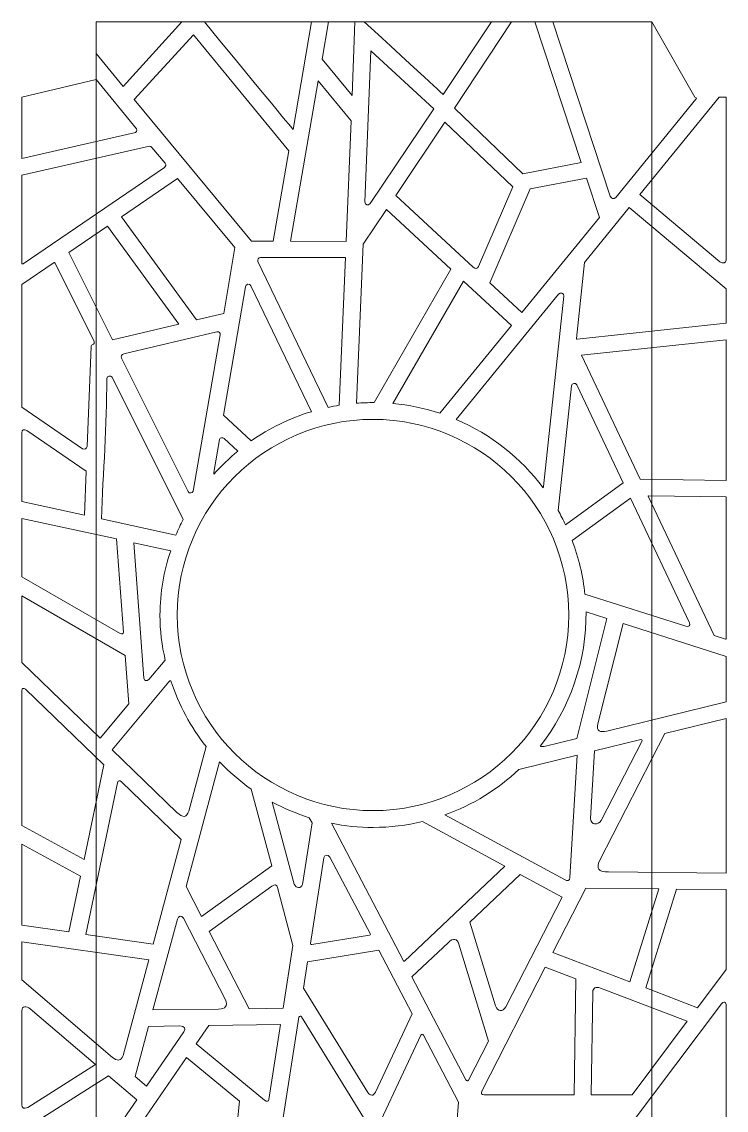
# Model space of a CAD drawing. Header units: centimetres. Extents: x -80 to 80, y -113 to 113.
# Drawn here: x 4.4 to 79.8, y -3.9 to 112.7 of the extents above; entities that cross this region are included whole.
import ezdxf

# ---------------------------------------------------------------- set-up
doc = ezdxf.new("R2010")
doc.units = ezdxf.units.CM
doc.header["$MEASUREMENT"] = 0
doc.layers.add('layer 1', color=7, linetype='Continuous')

msp = doc.modelspace()

# ---------------------------------------------------------------- linework, layer by layer
at = {"layer": 'layer 1', "color": 250, "lineweight": 9}
msp.add_open_spline([(70.87482, -112.66988), (70.87482, -112.66988), (12.30084, -112.66988), (12.30084, -112.66988), (12.30084, -112.66988), (12.30084, -112.66988), (12.30084, 112.73012), (12.30084, 112.73012), (12.30084, 112.73012), (12.30084, 112.73012), (71.80084, 112.73012), (71.80084, 112.73012), (71.80084, 112.73012), (71.80084, 112.73012), (71.80084, -111.11706), (71.80084, -111.11706)], degree=3, knots=[0, 0, 0, 0, 0.2, 0.2, 0.2, 0.2, 0.4, 0.4, 0.4, 0.4, 0.6, 0.6, 0.6, 0.6, 1, 1, 1, 1], dxfattribs=at)
at = {"layer": 'layer 1', "color": 240, "lineweight": 9}
for points, knots in [([(12.30084, 112.73012), (12.30084, 112.73012), (12.30084, 109.34674), (12.30084, 109.34674), (12.30084, 109.34674), (12.30084, 109.34674), (15.2091, 105.81303), (15.2091, 105.81303), (15.2091, 105.81303), (15.2091, 105.81303), (21.47105, 112.73012), (21.47105, 112.73012), (21.47105, 112.73012), (21.47105, 112.73012), (12.30084, 112.73012), (12.30084, 112.73012)], [0, 0, 0, 0, 0.2, 0.2, 0.2, 0.2, 0.4, 0.4, 0.4, 0.4, 0.6, 0.6, 0.6, 0.6, 1, 1, 1, 1]), ([(23.89229, 112.73012), (33.38837, 101.19179), (33.38837, 101.19179), (33.38837, 101.19179), (33.38837, 101.19179), (33.38837, 101.19179), (35.3529, 112.73012), (35.3529, 112.73012), (35.3529, 112.73012), (35.3529, 112.73012), (23.89229, 112.73012), (23.89229, 112.73012)], [0, 0, 0, 0, 0.25, 0.25, 0.25, 0.25, 0.5, 0.5, 0.5, 0.5, 1, 1, 1, 1]), ([(40.00147, 112.73012), (40.00147, 112.73012), (37.17881, 112.73012), (37.17881, 112.73012), (37.17881, 112.73012), (37.17881, 112.73012), (36.49884, 108.73638), (36.49884, 108.73638), (36.49884, 108.73638), (36.49884, 108.73638), (39.71107, 104.83331), (39.71107, 104.83331), (39.71107, 104.83331), (39.71107, 104.83331), (40.00147, 112.73012), (40.00147, 112.73012)], [0, 0, 0, 0, 0.2, 0.2, 0.2, 0.2, 0.4, 0.4, 0.4, 0.4, 0.6, 0.6, 0.6, 0.6, 1, 1, 1, 1]), ([(41.01601, 112.73012), (49.47081, 104.9325), (49.47081, 104.9325), (49.47081, 104.9325), (49.47081, 104.9325), (49.47081, 104.9325), (54.61971, 112.73012), (54.61971, 112.73012), (54.61971, 112.73012), (54.61971, 112.73012), (41.01601, 112.73012), (41.01601, 112.73012)], [0, 0, 0, 0, 0.25, 0.25, 0.25, 0.25, 0.5, 0.5, 0.5, 0.5, 1, 1, 1, 1]), ([(59.27866, 112.73012), (59.27866, 112.73012), (56.77754, 112.73012), (56.77754, 112.73012), (56.77754, 112.73012), (56.77754, 112.73012), (50.64972, 103.48514), (50.64972, 103.48514), (50.64972, 103.48514), (50.64972, 103.48514), (57.9981, 96.45904), (57.9981, 96.45904), (57.9981, 96.45904), (57.9981, 96.45904), (64.23911, 97.65397), (64.23911, 97.65397), (64.23911, 97.65397), (64.23911, 97.65397), (59.27866, 112.73012), (59.27866, 112.73012)], [0, 0, 0, 0, 0.166666667, 0.166666667, 0.166666667, 0.166666667, 0.333333333, 0.333333333, 0.333333333, 0.333333333, 0.5, 0.5, 0.5, 0.5, 0.666666667, 0.666666667, 0.666666667, 0.666666667, 1, 1, 1, 1]), ([(76.51325, 104.44004), (76.51325, 104.44004), (67.93666, 93.91552), (67.93666, 93.91552), (67.93666, 93.91552), (67.67912, 93.69857), (67.47983, 93.74024), (67.33876, 94.04049), (67.33876, 94.04049), (67.33876, 94.04049), (61.17516, 112.73012), (61.17516, 112.73012), (61.17516, 112.73012), (61.17516, 112.73012), (71.80084, 112.73012), (71.80084, 112.73012), (71.80084, 112.73012), (71.80084, 112.73012), (76.38609, 104.65253), (76.38609, 104.65253), (76.38609, 104.65253), (76.52001, 104.64909), (76.61559, 104.57302), (76.51325, 104.44004)], [0, 0, 0, 0, 0.142857143, 0.142857143, 0.142857143, 0.142857143, 0.285714286, 0.285714286, 0.285714286, 0.285714286, 0.428571429, 0.428571429, 0.428571429, 0.428571429, 0.571428571, 0.571428571, 0.571428571, 0.571428571, 0.714285714, 0.714285714, 0.714285714, 0.714285714, 1, 1, 1, 1]), ([(16.36578, 104.40759), (16.36578, 104.40759), (28.93631, 89.23281), (28.93631, 89.23281), (28.93631, 89.23281), (28.93631, 89.23281), (31.27184, 89.22803), (31.27184, 89.22803), (31.27184, 89.22803), (31.27184, 89.22803), (32.94978, 98.89098), (32.94978, 98.89098), (32.94978, 98.89098), (32.94978, 98.89098), (22.71983, 111.32104), (22.71983, 111.32104), (22.71983, 111.32104), (22.71983, 111.32104), (16.36578, 104.40759), (16.36578, 104.40759)], [0, 0, 0, 0, 0.166666667, 0.166666667, 0.166666667, 0.166666667, 0.333333333, 0.333333333, 0.333333333, 0.333333333, 0.5, 0.5, 0.5, 0.5, 0.666666667, 0.666666667, 0.666666667, 0.666666667, 1, 1, 1, 1]), ([(48.46548, 103.41002), (48.46548, 103.41002), (41.72292, 109.62848), (41.72292, 109.62848), (41.72292, 109.62848), (41.72292, 109.62848), (41.0791, 93.44895), (41.0791, 93.44895), (41.0791, 93.44895), (41.05562, 93.05763), (41.45923, 92.98488), (41.64762, 93.26644), (41.64762, 93.26644), (41.64762, 93.26644), (48.46548, 103.41002), (48.46548, 103.41002)], [0, 0, 0, 0, 0.2, 0.2, 0.2, 0.2, 0.4, 0.4, 0.4, 0.4, 0.6, 0.6, 0.6, 0.6, 1, 1, 1, 1]), ([(16.3925, 100.82366), (16.60948, 100.8559), (16.71413, 101.07961), (16.61985, 101.26235), (16.61985, 101.26235), (16.61985, 101.26235), (12.30084, 106.5301), (12.30084, 106.5301), (12.30084, 106.5301), (12.30084, 106.5301), (4.35115, 104.65255), (4.35115, 104.65255), (4.35115, 104.65255), (4.35115, 104.65255), (4.35116, 98.10292), (4.35116, 98.10292), (4.35116, 98.10292), (4.35116, 98.10292), (16.3925, 100.82366), (16.3925, 100.82366)], [0, 0, 0, 0, 0.166666667, 0.166666667, 0.166666667, 0.166666667, 0.333333333, 0.333333333, 0.333333333, 0.333333333, 0.5, 0.5, 0.5, 0.5, 0.666666667, 0.666666667, 0.666666667, 0.666666667, 1, 1, 1, 1]), ([(39.07358, 89.21211), (39.07358, 89.21211), (39.6018, 102.1324), (39.6018, 102.1324), (39.6018, 102.1324), (39.6018, 102.1324), (36.08691, 106.40322), (36.08691, 106.40322), (36.08691, 106.40322), (36.08691, 106.40322), (33.12007, 89.22425), (33.12007, 89.22425), (33.12007, 89.22425), (33.12007, 89.22425), (39.07358, 89.21211), (39.07358, 89.21211)], [0, 0, 0, 0, 0.2, 0.2, 0.2, 0.2, 0.4, 0.4, 0.4, 0.4, 0.6, 0.6, 0.6, 0.6, 1, 1, 1, 1]), ([(79.08311, 87.01613), (79.08311, 87.01613), (70.50012, 94.22294), (70.50012, 94.22294), (70.50012, 94.22294), (70.50012, 94.22294), (78.99939, 104.65255), (78.99939, 104.65255), (78.99939, 104.65255), (78.99939, 104.65255), (79.75113, 104.65255), (79.75113, 104.65255), (79.75113, 104.65255), (79.75113, 104.65255), (79.7511, 87.19795), (79.7511, 87.19795), (79.7511, 87.19795), (79.74367, 86.89957), (79.41688, 86.76608), (79.08311, 87.01613)], [0, 0, 0, 0, 0.166666667, 0.166666667, 0.166666667, 0.166666667, 0.333333333, 0.333333333, 0.333333333, 0.333333333, 0.5, 0.5, 0.5, 0.5, 0.666666667, 0.666666667, 0.666666667, 0.666666667, 1, 1, 1, 1]), ([(52.65272, 86.4341), (52.65272, 86.4341), (44.38193, 94.11337), (44.38193, 94.11337), (44.38193, 94.11337), (44.38193, 94.11337), (49.64989, 101.97411), (49.64989, 101.97411), (49.64989, 101.97411), (49.64989, 101.97411), (56.89642, 95.04531), (56.89642, 95.04531), (56.89642, 95.04531), (56.89642, 95.04531), (53.22469, 86.52337), (53.22469, 86.52337), (53.22469, 86.52337), (53.10593, 86.25519), (52.91529, 86.22543), (52.65272, 86.4341)], [0, 0, 0, 0, 0.166666667, 0.166666667, 0.166666667, 0.166666667, 0.333333333, 0.333333333, 0.333333333, 0.333333333, 0.5, 0.5, 0.5, 0.5, 0.666666667, 0.666666667, 0.666666667, 0.666666667, 1, 1, 1, 1]), ([(4.35113, 86.85433), (4.35113, 86.85433), (4.35113, 96.30997), (4.35113, 96.30997), (4.35113, 96.30997), (4.35113, 96.30997), (18.02399, 99.39934), (18.02399, 99.39934), (18.02399, 99.39934), (18.12234, 99.4108), (18.21935, 99.3499), (18.26733, 99.27745), (18.26733, 99.27745), (18.26733, 99.27745), (19.68649, 97.56857), (19.68649, 97.56857), (19.68649, 97.56857), (19.81501, 97.433), (19.78038, 97.21323), (19.6125, 97.12093), (19.6125, 97.12093), (19.6125, 97.12093), (4.4999, 86.81751), (4.4999, 86.81751), (4.4999, 86.81751), (4.41373, 86.76616), (4.35287, 86.78977), (4.35113, 86.85433)], [0, 0, 0, 0, 0.125, 0.125, 0.125, 0.125, 0.25, 0.25, 0.25, 0.25, 0.375, 0.375, 0.375, 0.375, 0.5, 0.5, 0.5, 0.5, 0.625, 0.625, 0.625, 0.625, 0.75, 0.75, 0.75, 0.75, 1, 1, 1, 1]), ([(23.06896, 80.80614), (23.06896, 80.80614), (15.018, 91.84573), (15.018, 91.84573), (15.018, 91.84573), (15.018, 91.84573), (21.03306, 95.94662), (21.03306, 95.94662), (21.03306, 95.94662), (21.03306, 95.94662), (27.17049, 88.55402), (27.17049, 88.55402), (27.17049, 88.55402), (27.17049, 88.55402), (25.96315, 81.49671), (25.96315, 81.49671), (25.96315, 81.49671), (25.96315, 81.49671), (23.06896, 80.80614), (23.06896, 80.80614)], [0, 0, 0, 0, 0.166666667, 0.166666667, 0.166666667, 0.166666667, 0.333333333, 0.333333333, 0.333333333, 0.333333333, 0.5, 0.5, 0.5, 0.5, 0.666666667, 0.666666667, 0.666666667, 0.666666667, 1, 1, 1, 1]), ([(54.44298, 84.77188), (54.44298, 84.77188), (57.88272, 81.57816), (57.88272, 81.57816), (57.88272, 81.57816), (57.88272, 81.57816), (66.17723, 91.7565), (66.17723, 91.7565), (66.17723, 91.7565), (66.17723, 91.7565), (64.78928, 95.97985), (64.78928, 95.97985), (64.78928, 95.97985), (64.78928, 95.97985), (58.77595, 94.82853), (58.77595, 94.82853), (58.77595, 94.82853), (58.77595, 94.82853), (54.44298, 84.77188), (54.44298, 84.77188)], [0, 0, 0, 0, 0.166666667, 0.166666667, 0.166666667, 0.166666667, 0.333333333, 0.333333333, 0.333333333, 0.333333333, 0.5, 0.5, 0.5, 0.5, 0.666666667, 0.666666667, 0.666666667, 0.666666667, 1, 1, 1, 1]), ([(40.16346, 71.87074), (40.16346, 71.87074), (40.88593, 88.89672), (40.88593, 88.89672), (40.88593, 88.89672), (40.88593, 88.89672), (43.37739, 92.61446), (43.37739, 92.61446), (43.37739, 92.61446), (43.37739, 92.61446), (50.25934, 86.22467), (50.25934, 86.22467), (50.25934, 86.22467), (50.25934, 86.22467), (42.05432, 71.93936), (42.05432, 71.93936), (42.05432, 71.93936), (41.48717, 71.94188), (40.75374, 71.91653), (40.16346, 71.87074)], [0, 0, 0, 0, 0.166666667, 0.166666667, 0.166666667, 0.166666667, 0.333333333, 0.333333333, 0.333333333, 0.333333333, 0.5, 0.5, 0.5, 0.5, 0.666666667, 0.666666667, 0.666666667, 0.666666667, 1, 1, 1, 1]), ([(63.71286, 78.79003), (63.71286, 78.79003), (64.58346, 86.96254), (64.58346, 86.96254), (64.58346, 86.96254), (64.58346, 86.96254), (69.37678, 92.84449), (69.37678, 92.84449), (69.37678, 92.84449), (69.37678, 92.84449), (79.75113, 84.13345), (79.75113, 84.13345), (79.75113, 84.13345), (79.75113, 84.13345), (79.75114, 80.4356), (79.75114, 80.4356), (79.75114, 80.4356), (79.75114, 80.4356), (63.80327, 78.72451), (63.80327, 78.72451), (63.80327, 78.72451), (63.73215, 78.71885), (63.71066, 78.73596), (63.71286, 78.79003)], [0, 0, 0, 0, 0.142857143, 0.142857143, 0.142857143, 0.142857143, 0.285714286, 0.285714286, 0.285714286, 0.285714286, 0.428571429, 0.428571429, 0.428571429, 0.428571429, 0.571428571, 0.571428571, 0.571428571, 0.571428571, 0.714285714, 0.714285714, 0.714285714, 0.714285714, 1, 1, 1, 1]), ([(21.17451, 80.35412), (21.17451, 80.35412), (13.53247, 90.83295), (13.53247, 90.83295), (13.53247, 90.83295), (13.53247, 90.83295), (9.37768, 88.00028), (9.37768, 88.00028), (9.37768, 88.00028), (9.37768, 88.00028), (14.04661, 78.65333), (14.04661, 78.65333), (14.04661, 78.65333), (14.04661, 78.65333), (21.17451, 80.35412), (21.17451, 80.35412)], [0, 0, 0, 0, 0.2, 0.2, 0.2, 0.2, 0.4, 0.4, 0.4, 0.4, 0.6, 0.6, 0.6, 0.6, 1, 1, 1, 1]), ([(37.13095, 71.42877), (37.13095, 71.42877), (29.6309, 87.06635), (29.6309, 87.06635), (29.6309, 87.06635), (29.53284, 87.25559), (29.67821, 87.49115), (29.9098, 87.48582), (29.9098, 87.48582), (29.9098, 87.48582), (38.99956, 87.46735), (38.99956, 87.46735), (38.99956, 87.46735), (38.99956, 87.46735), (38.33037, 71.65368), (38.33037, 71.65368), (38.33037, 71.65368), (37.92692, 71.58922), (37.52702, 71.51415), (37.13095, 71.42877)], [0, 0, 0, 0, 0.166666667, 0.166666667, 0.166666667, 0.166666667, 0.333333333, 0.333333333, 0.333333333, 0.333333333, 0.5, 0.5, 0.5, 0.5, 0.666666667, 0.666666667, 0.666666667, 0.666666667, 1, 1, 1, 1]), ([(7.81177, 86.93263), (7.81177, 86.93263), (4.35113, 84.57332), (4.35113, 84.57332), (4.35113, 84.57332), (4.35113, 84.57332), (4.35116, 71.46644), (4.35116, 71.46644), (4.35116, 71.46644), (4.35116, 71.46644), (10.85874, 67.00344), (10.85874, 67.00344), (10.85874, 67.00344), (11.05171, 66.86746), (11.34349, 66.99842), (11.34349, 67.23846), (11.34349, 67.23846), (11.34349, 67.23846), (11.76102, 77.94443), (11.76102, 77.94443), (11.76102, 77.94443), (11.76132, 78.05254), (11.82539, 78.12234), (11.95319, 78.15382), (11.95319, 78.15382), (12.04881, 78.20285), (12.16026, 78.33752), (12.09085, 78.5214), (12.09085, 78.5214), (12.09085, 78.5214), (7.89929, 86.91219), (7.89929, 86.91219), (7.89929, 86.91219), (7.88338, 86.94424), (7.85039, 86.95655), (7.81177, 86.93263)], [0, 0, 0, 0, 0.1, 0.1, 0.1, 0.1, 0.2, 0.2, 0.2, 0.2, 0.3, 0.3, 0.3, 0.3, 0.4, 0.4, 0.4, 0.4, 0.5, 0.5, 0.5, 0.5, 0.6, 0.6, 0.6, 0.6, 0.7, 0.7, 0.7, 0.7, 0.8, 0.8, 0.8, 0.8, 1, 1, 1, 1]), ([(28.9072, 67.83327), (28.9072, 67.83327), (25.94733, 70.59943), (25.94733, 70.59943), (25.94733, 70.59943), (25.94733, 70.59943), (28.29887, 84.34488), (28.29887, 84.34488), (28.29887, 84.34488), (28.3153, 84.65467), (28.76583, 84.71964), (28.8845, 84.43881), (28.8845, 84.43881), (28.8845, 84.43881), (35.34701, 70.9674), (35.34701, 70.9674), (35.34701, 70.9674), (33.02065, 70.26332), (30.85304, 69.19686), (28.9072, 67.83327)], [0, 0, 0, 0, 0.166666667, 0.166666667, 0.166666667, 0.166666667, 0.333333333, 0.333333333, 0.333333333, 0.333333333, 0.5, 0.5, 0.5, 0.5, 0.666666667, 0.666666667, 0.666666667, 0.666666667, 1, 1, 1, 1]), ([(44.07687, 71.8411), (44.07687, 71.8411), (51.61665, 84.96438), (51.61665, 84.96438), (51.61665, 84.96438), (51.61665, 84.96438), (56.75459, 80.19382), (56.75459, 80.19382), (56.75459, 80.19382), (56.75459, 80.19382), (49.09327, 70.79383), (49.09327, 70.79383), (49.09327, 70.79383), (47.49243, 71.3233), (45.81291, 71.67978), (44.07687, 71.8411)], [0, 0, 0, 0, 0.2, 0.2, 0.2, 0.2, 0.4, 0.4, 0.4, 0.4, 0.6, 0.6, 0.6, 0.6, 1, 1, 1, 1]), ([(50.8618, 70.12552), (50.8618, 70.12552), (61.81269, 83.56256), (61.81269, 83.56256), (61.81269, 83.56256), (61.98765, 83.81256), (62.40862, 83.66254), (62.36505, 83.35088), (62.36505, 83.35088), (62.36505, 83.35088), (60.19061, 62.93889), (60.19061, 62.93889), (60.19061, 62.93889), (60.18539, 62.89191), (60.17628, 62.85119), (60.16361, 62.81694), (60.16361, 62.81694), (57.77586, 66.00348), (54.57172, 68.54322), (50.8618, 70.12552)], [0, 0, 0, 0, 0.166666667, 0.166666667, 0.166666667, 0.166666667, 0.333333333, 0.333333333, 0.333333333, 0.333333333, 0.5, 0.5, 0.5, 0.5, 0.666666667, 0.666666667, 0.666666667, 0.666666667, 1, 1, 1, 1]), ([(15.01553, 76.70315), (14.89045, 76.91101), (15.06818, 77.08671), (15.27691, 77.14774), (15.27691, 77.14774), (15.27691, 77.14774), (25.21179, 79.51907), (25.21179, 79.51907), (25.21179, 79.51907), (25.54232, 79.57652), (25.5897, 79.37006), (25.56823, 79.19809), (25.56823, 79.19809), (25.56823, 79.19809), (22.70765, 62.46774), (22.70765, 62.46774), (22.70765, 62.46774), (22.63122, 62.21747), (22.27, 62.187), (22.14587, 62.41532), (22.14587, 62.41532), (22.14587, 62.41532), (15.01553, 76.70315), (15.01553, 76.70315)], [0, 0, 0, 0, 0.142857143, 0.142857143, 0.142857143, 0.142857143, 0.285714286, 0.285714286, 0.285714286, 0.285714286, 0.428571429, 0.428571429, 0.428571429, 0.428571429, 0.571428571, 0.571428571, 0.571428571, 0.571428571, 0.714285714, 0.714285714, 0.714285714, 0.714285714, 1, 1, 1, 1]), ([(79.75114, 63.60455), (79.75114, 63.60455), (79.75113, 78.6798), (79.75113, 78.6798), (79.75113, 78.6798), (79.75113, 78.6798), (64.2504, 77.01674), (64.2504, 77.01674), (64.2504, 77.01674), (64.2504, 77.01674), (70.54273, 63.72157), (70.54273, 63.72157), (70.54273, 63.72157), (70.54273, 63.72157), (79.75114, 63.60455), (79.75114, 63.60455)], [0, 0, 0, 0, 0.2, 0.2, 0.2, 0.2, 0.4, 0.4, 0.4, 0.4, 0.6, 0.6, 0.6, 0.6, 1, 1, 1, 1]), ([(20.85689, 57.73625), (20.85689, 57.73625), (12.86776, 59.47529), (12.86776, 59.47529), (12.86776, 59.47529), (13.06765, 64.461), (13.44851, 69.54563), (13.44851, 74.50661), (13.44851, 74.50661), (13.44851, 74.80045), (13.85431, 74.90001), (14.01066, 74.66032), (14.01066, 74.66032), (14.01066, 74.66032), (21.62074, 59.41814), (21.62074, 59.41814), (21.62074, 59.41814), (21.34421, 58.86984), (21.08923, 58.30884), (20.85689, 57.73625)], [0, 0, 0, 0, 0.166666667, 0.166666667, 0.166666667, 0.166666667, 0.333333333, 0.333333333, 0.333333333, 0.333333333, 0.5, 0.5, 0.5, 0.5, 0.666666667, 0.666666667, 0.666666667, 0.666666667, 1, 1, 1, 1]), ([(61.75227, 60.38898), (61.75227, 60.38898), (63.173, 73.72283), (63.173, 73.72283), (63.173, 73.72283), (63.18145, 74.03645), (63.63726, 74.10826), (63.7584, 73.82531), (63.7584, 73.82531), (63.7584, 73.82531), (68.72251, 63.33664), (68.72251, 63.33664), (68.72251, 63.33664), (68.72251, 63.33664), (62.54247, 58.86279), (62.54247, 58.86279), (62.54247, 58.86279), (62.29787, 59.38258), (62.03416, 59.89162), (61.75227, 60.38898)], [0, 0, 0, 0, 0.166666667, 0.166666667, 0.166666667, 0.166666667, 0.333333333, 0.333333333, 0.333333333, 0.333333333, 0.5, 0.5, 0.5, 0.5, 0.666666667, 0.666666667, 0.666666667, 0.666666667, 1, 1, 1, 1]), ([(20.99628, 49.18962), (20.99628, 60.75804), (30.37786, 70.13962), (41.94628, 70.13962), (41.94628, 70.13962), (53.5147, 70.13962), (62.89628, 60.75804), (62.89628, 49.18962), (62.89628, 49.18962), (62.89628, 37.62121), (53.5147, 28.23962), (41.94628, 28.23962), (41.94628, 28.23962), (30.37786, 28.23962), (20.99628, 37.62121), (20.99628, 49.18962)], [0, 0, 0, 0, 0.2, 0.2, 0.2, 0.2, 0.4, 0.4, 0.4, 0.4, 0.6, 0.6, 0.6, 0.6, 1, 1, 1, 1]), ([(4.35116, 68.70781), (4.35116, 68.70781), (4.35116, 61.33001), (4.35116, 61.33001), (4.35116, 61.33001), (4.35116, 61.33001), (11.05774, 59.86947), (11.05774, 59.86947), (11.05774, 59.86947), (11.05774, 59.86947), (11.24156, 64.59391), (11.24156, 64.59391), (11.24156, 64.59391), (11.24156, 64.59391), (4.88613, 68.95251), (4.88613, 68.95251), (4.88613, 68.95251), (4.56723, 69.12278), (4.36286, 69.02878), (4.35116, 68.70781)], [0, 0, 0, 0, 0.166666667, 0.166666667, 0.166666667, 0.166666667, 0.333333333, 0.333333333, 0.333333333, 0.333333333, 0.5, 0.5, 0.5, 0.5, 0.666666667, 0.666666667, 0.666666667, 0.666666667, 1, 1, 1, 1]), ([(24.91137, 64.26716), (24.89007, 64.31903), (24.88297, 64.38019), (24.89465, 64.44623), (24.89465, 64.44623), (24.89465, 64.44623), (25.49941, 67.98141), (25.49941, 67.98141), (25.49941, 67.98141), (25.5639, 68.19831), (25.85892, 68.25895), (26.01459, 68.0976), (26.01459, 68.0976), (26.01459, 68.0976), (27.47011, 66.739), (27.47011, 66.739), (27.47011, 66.739), (26.55425, 65.98261), (25.69859, 65.15589), (24.91137, 64.26716)], [0, 0, 0, 0, 0.166666667, 0.166666667, 0.166666667, 0.166666667, 0.333333333, 0.333333333, 0.333333333, 0.333333333, 0.5, 0.5, 0.5, 0.5, 0.666666667, 0.666666667, 0.666666667, 0.666666667, 1, 1, 1, 1]), ([(71.41592, 61.96545), (71.41592, 61.96545), (79.75113, 61.85955), (79.75113, 61.85955), (79.75113, 61.85955), (79.75113, 61.85955), (79.75111, 46.65336), (79.75111, 46.65336), (79.75111, 46.65336), (79.74869, 46.61609), (79.72384, 46.60477), (79.67657, 46.6194), (79.67657, 46.6194), (79.67657, 46.6194), (78.45245, 47.00904), (78.45245, 47.00904), (78.45245, 47.00904), (78.45245, 47.00904), (71.3917, 61.9277), (71.3917, 61.9277), (71.3917, 61.9277), (71.38228, 61.95129), (71.39036, 61.96388), (71.41592, 61.96545)], [0, 0, 0, 0, 0.142857143, 0.142857143, 0.142857143, 0.142857143, 0.285714286, 0.285714286, 0.285714286, 0.285714286, 0.428571429, 0.428571429, 0.428571429, 0.428571429, 0.571428571, 0.571428571, 0.571428571, 0.571428571, 0.714285714, 0.714285714, 0.714285714, 0.714285714, 1, 1, 1, 1]), ([(63.25018, 57.18717), (63.25018, 57.18717), (69.49387, 61.70678), (69.49387, 61.70678), (69.49387, 61.70678), (69.49387, 61.70678), (75.81947, 48.34133), (75.81947, 48.34133), (75.81947, 48.34133), (75.92385, 48.05179), (75.76689, 47.88062), (75.43974, 47.97774), (75.43974, 47.97774), (75.43974, 47.97774), (64.63215, 51.40782), (64.63215, 51.40782), (64.63215, 51.40782), (64.42517, 53.36722), (63.9428, 55.34357), (63.25018, 57.18717)], [0, 0, 0, 0, 0.166666667, 0.166666667, 0.166666667, 0.166666667, 0.333333333, 0.333333333, 0.333333333, 0.333333333, 0.5, 0.5, 0.5, 0.5, 0.666666667, 0.666666667, 0.666666667, 0.666666667, 1, 1, 1, 1]), ([(14.88908, 47.19223), (14.88908, 47.19223), (4.35115, 53.26477), (4.35115, 53.26477), (4.35115, 53.26477), (4.35115, 53.26477), (4.35115, 59.54049), (4.35115, 59.54049), (4.35115, 59.54049), (4.35115, 59.54049), (14.48805, 57.33288), (14.48805, 57.33288), (14.48805, 57.33288), (14.48805, 57.33288), (15.22952, 47.33495), (15.22952, 47.33495), (15.22952, 47.33495), (15.20082, 47.17284), (15.08732, 47.12527), (14.88908, 47.19223)], [0, 0, 0, 0, 0.166666667, 0.166666667, 0.166666667, 0.166666667, 0.333333333, 0.333333333, 0.333333333, 0.333333333, 0.5, 0.5, 0.5, 0.5, 0.666666667, 0.666666667, 0.666666667, 0.666666667, 1, 1, 1, 1]), ([(17.42145, 42.43861), (17.42145, 42.43861), (16.34679, 56.92809), (16.34679, 56.92809), (16.34679, 56.92809), (16.34679, 56.92809), (20.301, 56.06755), (20.301, 56.06755), (20.301, 56.06755), (19.55032, 53.90519), (19.14387, 51.59272), (19.14387, 49.18962), (19.14387, 49.18962), (19.14387, 47.53249), (19.33707, 45.91872), (19.70321, 44.36727), (19.70321, 44.36727), (19.70321, 44.36727), (17.95835, 42.275), (17.95835, 42.275), (17.95835, 42.275), (17.71202, 42.05607), (17.44632, 42.1355), (17.42145, 42.43861)], [0, 0, 0, 0, 0.142857143, 0.142857143, 0.142857143, 0.142857143, 0.285714286, 0.285714286, 0.285714286, 0.285714286, 0.428571429, 0.428571429, 0.428571429, 0.428571429, 0.571428571, 0.571428571, 0.571428571, 0.571428571, 0.714285714, 0.714285714, 0.714285714, 0.714285714, 1, 1, 1, 1]), ([(12.73123, 36.00713), (12.73123, 36.00713), (15.79701, 39.68332), (15.79701, 39.68332), (15.79701, 39.68332), (15.79701, 39.68332), (15.41358, 44.85294), (15.41358, 44.85294), (15.41358, 44.85294), (15.41358, 44.85294), (4.35115, 51.22775), (4.35115, 51.22775), (4.35115, 51.22775), (4.35115, 51.22775), (4.35116, 44.11686), (4.35116, 44.11686), (4.35116, 44.11686), (4.35116, 44.11686), (12.73123, 36.00713), (12.73123, 36.00713)], [0, 0, 0, 0, 0.166666667, 0.166666667, 0.166666667, 0.166666667, 0.333333333, 0.333333333, 0.333333333, 0.333333333, 0.5, 0.5, 0.5, 0.5, 0.666666667, 0.666666667, 0.666666667, 0.666666667, 1, 1, 1, 1]), ([(64.74593, 49.53219), (64.74593, 49.53219), (66.98842, 48.81887), (66.98842, 48.81887), (66.98842, 48.81887), (66.98842, 48.81887), (63.75008, 35.97068), (63.75008, 35.97068), (63.75008, 35.97068), (63.75008, 35.97068), (60.28274, 35.11758), (60.28274, 35.11758), (60.28274, 35.11758), (60.09029, 35.08319), (59.93941, 35.09367), (59.83848, 35.13875), (59.83848, 35.13875), (63.0092, 39.17039), (64.8286, 44.39258), (64.74593, 49.53219)], [0, 0, 0, 0, 0.166666667, 0.166666667, 0.166666667, 0.166666667, 0.333333333, 0.333333333, 0.333333333, 0.333333333, 0.5, 0.5, 0.5, 0.5, 0.666666667, 0.666666667, 0.666666667, 0.666666667, 1, 1, 1, 1]), ([(65.98525, 37.39382), (65.98525, 37.39382), (68.72553, 48.26596), (68.72553, 48.26596), (68.72553, 48.26596), (68.72553, 48.26596), (79.75113, 44.75669), (79.75113, 44.75669), (79.75113, 44.75669), (79.75113, 44.75669), (79.75113, 39.90751), (79.75113, 39.90751), (79.75113, 39.90751), (79.75113, 39.90751), (66.97029, 36.76296), (66.97029, 36.76296), (66.97029, 36.76296), (66.25805, 36.57085), (65.84267, 36.81445), (65.98525, 37.39382)], [0, 0, 0, 0, 0.166666667, 0.166666667, 0.166666667, 0.166666667, 0.333333333, 0.333333333, 0.333333333, 0.333333333, 0.5, 0.5, 0.5, 0.5, 0.666666667, 0.666666667, 0.666666667, 0.666666667, 1, 1, 1, 1]), ([(24.07808, 35.10829), (24.07808, 35.10829), (22.22003, 28.18174), (22.22003, 28.18174), (22.22003, 28.18174), (22.01786, 27.47928), (21.59431, 27.43673), (20.94941, 28.05404), (20.94941, 28.05404), (20.94941, 28.05404), (14.02253, 34.75747), (14.02253, 34.75747), (14.02253, 34.75747), (14.02253, 34.75747), (20.0795, 42.02175), (20.0795, 42.02175), (20.0795, 42.02175), (20.17107, 42.12676), (20.24938, 42.1617), (20.31447, 42.12654), (20.31447, 42.12654), (21.1537, 39.5554), (22.4387, 37.18553), (24.07808, 35.10829)], [0, 0, 0, 0, 0.142857143, 0.142857143, 0.142857143, 0.142857143, 0.285714286, 0.285714286, 0.285714286, 0.285714286, 0.428571429, 0.428571429, 0.428571429, 0.428571429, 0.571428571, 0.571428571, 0.571428571, 0.571428571, 0.714285714, 0.714285714, 0.714285714, 0.714285714, 1, 1, 1, 1]), ([(4.35115, 41.08885), (4.35115, 41.08885), (4.35115, 26.63475), (4.35115, 26.63475), (4.35115, 26.63475), (4.35115, 26.63475), (11.02123, 23.01069), (11.02123, 23.01069), (11.02123, 23.01069), (11.02123, 23.01069), (13.13913, 33.13031), (13.13913, 33.13031), (13.13913, 33.13031), (13.13913, 33.13031), (4.76463, 41.23463), (4.76463, 41.23463), (4.76463, 41.23463), (4.5116, 41.41382), (4.37378, 41.36525), (4.35115, 41.08885)], [0, 0, 0, 0, 0.166666667, 0.166666667, 0.166666667, 0.166666667, 0.333333333, 0.333333333, 0.333333333, 0.333333333, 0.5, 0.5, 0.5, 0.5, 0.666666667, 0.666666667, 0.666666667, 0.666666667, 1, 1, 1, 1]), ([(66.23752, 22.93701), (66.23752, 22.93701), (73.16595, 36.4856), (73.16595, 36.4856), (73.16595, 36.4856), (73.16595, 36.4856), (79.75113, 38.10578), (79.75113, 38.10578), (79.75113, 38.10578), (79.75113, 38.10578), (79.75113, 21.52831), (79.75113, 21.52831), (79.75113, 21.52831), (79.75113, 21.52831), (67.16706, 21.66489), (67.16706, 21.66489), (67.16706, 21.66489), (66.09317, 21.65623), (65.75631, 22.02745), (66.23752, 22.93701)], [0, 0, 0, 0, 0.166666667, 0.166666667, 0.166666667, 0.166666667, 0.333333333, 0.333333333, 0.333333333, 0.333333333, 0.5, 0.5, 0.5, 0.5, 0.666666667, 0.666666667, 0.666666667, 0.666666667, 1, 1, 1, 1]), ([(70.60402, 35.85526), (70.60402, 35.85526), (65.64972, 34.63632), (65.64972, 34.63632), (65.64972, 34.63632), (65.64972, 34.63632), (65.23116, 27.40173), (65.23116, 27.40173), (65.23116, 27.40173), (65.22444, 26.70564), (66.0123, 26.61245), (66.38085, 27.1818), (66.38085, 27.1818), (66.38085, 27.1818), (70.74524, 35.72303), (70.74524, 35.72303), (70.74524, 35.72303), (70.77378, 35.8197), (70.7267, 35.86378), (70.60402, 35.85526)], [0, 0, 0, 0, 0.166666667, 0.166666667, 0.166666667, 0.166666667, 0.333333333, 0.333333333, 0.333333333, 0.333333333, 0.5, 0.5, 0.5, 0.5, 0.666666667, 0.666666667, 0.666666667, 0.666666667, 1, 1, 1, 1]), ([(57.55987, 32.64482), (57.55987, 32.64482), (63.79528, 34.18008), (63.79528, 34.18008), (63.79528, 34.18008), (63.79528, 34.18008), (63.0174, 21.05765), (63.0174, 21.05765), (63.0174, 21.05765), (62.98147, 20.74023), (62.78503, 20.67287), (62.42809, 20.85554), (62.42809, 20.85554), (62.42809, 20.85554), (49.64488, 27.77576), (49.64488, 27.77576), (49.64488, 27.77576), (52.61935, 28.8456), (55.30673, 30.51769), (57.55987, 32.64482)], [0, 0, 0, 0, 0.166666667, 0.166666667, 0.166666667, 0.166666667, 0.333333333, 0.333333333, 0.333333333, 0.333333333, 0.5, 0.5, 0.5, 0.5, 0.666666667, 0.666666667, 0.666666667, 0.666666667, 1, 1, 1, 1]), ([(28.9063, 30.54653), (28.9063, 30.54653), (31.10018, 22.32382), (31.10018, 22.32382), (31.10018, 22.32382), (31.10018, 22.32382), (23.60359, 16.88295), (23.60359, 16.88295), (23.60359, 16.88295), (23.60359, 16.88295), (21.93897, 20.1125), (21.93897, 20.1125), (21.93897, 20.1125), (21.93897, 20.1125), (25.51745, 33.45407), (25.51745, 33.45407), (25.51745, 33.45407), (26.54795, 32.37847), (27.68304, 31.40384), (28.9063, 30.54653)], [0, 0, 0, 0, 0.166666667, 0.166666667, 0.166666667, 0.166666667, 0.333333333, 0.333333333, 0.333333333, 0.333333333, 0.5, 0.5, 0.5, 0.5, 0.666666667, 0.666666667, 0.666666667, 0.666666667, 1, 1, 1, 1]), ([(14.60202, 31.23164), (14.60202, 31.23164), (11.20051, 14.97894), (11.20051, 14.97894), (11.20051, 14.97894), (11.20051, 14.97894), (18.40118, 13.94374), (18.40118, 13.94374), (18.40118, 13.94374), (18.40118, 13.94374), (21.40242, 25.13358), (21.40242, 25.13358), (21.40242, 25.13358), (21.40242, 25.13358), (15.01288, 31.31698), (15.01288, 31.31698), (15.01288, 31.31698), (14.8089, 31.50615), (14.67195, 31.47771), (14.60202, 31.23164)], [0, 0, 0, 0, 0.166666667, 0.166666667, 0.166666667, 0.166666667, 0.333333333, 0.333333333, 0.333333333, 0.333333333, 0.5, 0.5, 0.5, 0.5, 0.666666667, 0.666666667, 0.666666667, 0.666666667, 1, 1, 1, 1]), ([(35.12863, 27.47923), (35.12863, 27.47923), (35.41478, 26.93333), (35.41478, 26.93333), (35.41478, 26.93333), (35.41478, 26.93333), (34.38696, 20.32954), (34.38696, 20.32954), (34.38696, 20.32954), (34.25817, 19.86515), (33.69855, 19.90043), (33.50929, 20.35021), (33.50929, 20.35021), (33.50929, 20.35021), (31.15961, 29.15529), (31.15961, 29.15529), (31.15961, 29.15529), (32.41627, 28.47713), (33.74397, 27.91376), (35.12863, 27.47923)], [0, 0, 0, 0, 0.166666667, 0.166666667, 0.166666667, 0.166666667, 0.333333333, 0.333333333, 0.333333333, 0.333333333, 0.5, 0.5, 0.5, 0.5, 0.666666667, 0.666666667, 0.666666667, 0.666666667, 1, 1, 1, 1]), ([(47.25525, 27.06267), (47.25525, 27.06267), (56.05694, 22.29954), (56.05694, 22.29954), (56.05694, 22.29954), (56.05694, 22.29954), (45.31773, 12.12203), (45.31773, 12.12203), (45.31773, 12.12203), (45.27284, 12.09477), (45.23689, 12.09967), (45.20988, 12.13674), (45.20988, 12.13674), (45.20988, 12.13674), (37.48495, 26.87708), (37.48495, 26.87708), (37.48495, 26.87708), (38.92761, 26.59011), (40.41942, 26.43962), (41.94628, 26.43962), (41.94628, 26.43962), (43.77423, 26.43962), (45.55193, 26.65533), (47.25525, 27.06267)], [0, 0, 0, 0, 0.142857143, 0.142857143, 0.142857143, 0.142857143, 0.285714286, 0.285714286, 0.285714286, 0.285714286, 0.428571429, 0.428571429, 0.428571429, 0.428571429, 0.571428571, 0.571428571, 0.571428571, 0.571428571, 0.714285714, 0.714285714, 0.714285714, 0.714285714, 1, 1, 1, 1]), ([(4.35115, 24.62803), (4.35115, 24.62803), (4.35115, 15.96366), (4.35115, 15.96366), (4.35115, 15.96366), (4.35115, 15.96366), (9.39462, 15.23857), (9.39462, 15.23857), (9.39462, 15.23857), (9.39462, 15.23857), (10.64413, 21.20882), (10.64413, 21.20882), (10.64413, 21.20882), (10.64413, 21.20882), (4.35115, 24.62803), (4.35115, 24.62803)], [0, 0, 0, 0, 0.2, 0.2, 0.2, 0.2, 0.4, 0.4, 0.4, 0.4, 0.6, 0.6, 0.6, 0.6, 1, 1, 1, 1]), ([(36.67779, 23.19844), (36.67779, 23.19844), (35.24551, 13.99583), (35.24551, 13.99583), (35.24551, 13.99583), (35.2406, 13.91254), (35.28743, 13.87858), (35.38602, 13.894), (35.38602, 13.894), (35.38602, 13.894), (41.57866, 14.9039), (41.57866, 14.9039), (41.57866, 14.9039), (41.63929, 14.924), (41.66602, 14.96229), (41.65887, 15.01879), (41.65887, 15.01879), (41.65887, 15.01879), (37.33649, 23.26639), (37.33649, 23.26639), (37.33649, 23.26639), (37.12538, 23.58308), (36.77314, 23.54229), (36.67779, 23.19844)], [0, 0, 0, 0, 0.142857143, 0.142857143, 0.142857143, 0.142857143, 0.285714286, 0.285714286, 0.285714286, 0.285714286, 0.428571429, 0.428571429, 0.428571429, 0.428571429, 0.571428571, 0.571428571, 0.571428571, 0.571428571, 0.714285714, 0.714285714, 0.714285714, 0.714285714, 1, 1, 1, 1]), ([(55.05283, 7.31397), (55.05283, 7.31397), (52.32031, 16.30219), (52.32031, 16.30219), (52.32031, 16.30219), (52.32031, 16.30219), (57.70643, 21.4066), (57.70643, 21.4066), (57.70643, 21.4066), (57.70643, 21.4066), (62.18448, 18.98245), (62.18448, 18.98245), (62.18448, 18.98245), (62.18448, 18.98245), (56.16629, 7.21845), (56.16629, 7.21845), (56.16629, 7.21845), (55.81517, 6.67777), (55.28805, 6.68477), (55.05283, 7.31397)], [0, 0, 0, 0, 0.166666667, 0.166666667, 0.166666667, 0.166666667, 0.333333333, 0.333333333, 0.333333333, 0.333333333, 0.5, 0.5, 0.5, 0.5, 0.666666667, 0.666666667, 0.666666667, 0.666666667, 1, 1, 1, 1]), ([(31.11983, 20.14781), (31.11983, 20.14781), (24.42516, 15.289), (24.42516, 15.289), (24.42516, 15.289), (24.42516, 15.289), (28.68604, 7.02243), (28.68604, 7.02243), (28.68604, 7.02243), (28.68604, 7.02243), (32.32354, 7.07162), (32.32354, 7.07162), (32.32354, 7.07162), (32.32354, 7.07162), (33.37208, 13.80878), (33.37208, 13.80878), (33.37208, 13.80878), (33.37208, 13.80878), (31.72295, 19.98961), (31.72295, 19.98961), (31.72295, 19.98961), (31.63887, 20.31933), (31.4025, 20.36834), (31.11983, 20.14781)], [0, 0, 0, 0, 0.142857143, 0.142857143, 0.142857143, 0.142857143, 0.285714286, 0.285714286, 0.285714286, 0.285714286, 0.428571429, 0.428571429, 0.428571429, 0.428571429, 0.571428571, 0.571428571, 0.571428571, 0.571428571, 0.714285714, 0.714285714, 0.714285714, 0.714285714, 1, 1, 1, 1]), ([(61.17959, 13.04626), (61.17959, 13.04626), (64.70829, 19.94664), (64.70829, 19.94664), (64.70829, 19.94664), (64.70829, 19.94664), (72.53284, 19.8617), (72.53284, 19.8617), (72.53284, 19.8617), (72.53284, 19.8617), (69.4317, 9.89728), (69.4317, 9.89728), (69.4317, 9.89728), (69.4317, 9.89728), (61.17959, 13.04626), (61.17959, 13.04626)], [0, 0, 0, 0, 0.2, 0.2, 0.2, 0.2, 0.4, 0.4, 0.4, 0.4, 0.6, 0.6, 0.6, 0.6, 1, 1, 1, 1]), ([(79.75113, 19.78335), (79.75113, 19.78335), (79.75114, 11.23028), (79.75114, 11.23028), (79.75114, 11.23028), (79.75114, 11.23028), (76.679, 7.13174), (76.679, 7.13174), (76.679, 7.13174), (76.679, 7.13174), (71.13284, 9.24812), (71.13284, 9.24812), (71.13284, 9.24812), (71.13284, 9.24812), (74.42967, 19.84113), (74.42967, 19.84113), (74.42967, 19.84113), (74.42967, 19.84113), (79.75113, 19.78335), (79.75113, 19.78335)], [0, 0, 0, 0, 0.166666667, 0.166666667, 0.166666667, 0.166666667, 0.333333333, 0.333333333, 0.333333333, 0.333333333, 0.5, 0.5, 0.5, 0.5, 0.666666667, 0.666666667, 0.666666667, 0.666666667, 1, 1, 1, 1]), ([(26.15503, 7.98705), (26.42685, 7.32889), (26.16468, 6.99262), (25.42057, 6.97828), (25.42057, 6.97828), (25.42057, 6.97828), (18.39074, 6.88322), (18.39074, 6.88322), (18.39074, 6.88322), (18.39074, 6.88322), (21.00219, 16.61973), (21.00219, 16.61973), (21.00219, 16.61973), (21.11469, 16.98005), (21.44305, 17.02378), (21.65251, 16.7225), (21.65251, 16.7225), (21.65251, 16.7225), (26.15503, 7.98705), (26.15503, 7.98705)], [0, 0, 0, 0, 0.166666667, 0.166666667, 0.166666667, 0.166666667, 0.333333333, 0.333333333, 0.333333333, 0.333333333, 0.5, 0.5, 0.5, 0.5, 0.666666667, 0.666666667, 0.666666667, 0.666666667, 1, 1, 1, 1]), ([(15.19934, 2.00591), (15.19934, 2.00591), (17.94551, 12.24479), (17.94551, 12.24479), (17.94551, 12.24479), (17.94551, 12.24479), (4.35113, 14.19926), (4.35113, 14.19926), (4.35113, 14.19926), (4.35113, 14.19926), (4.35116, 10.10456), (4.35116, 10.10456), (4.35116, 10.10456), (4.35116, 10.10456), (14.07328, 1.80327), (14.07328, 1.80327), (14.07328, 1.80327), (14.48191, 1.42559), (15.00216, 1.37113), (15.19934, 2.00591)], [0, 0, 0, 0, 0.166666667, 0.166666667, 0.166666667, 0.166666667, 0.333333333, 0.333333333, 0.333333333, 0.333333333, 0.5, 0.5, 0.5, 0.5, 0.666666667, 0.666666667, 0.666666667, 0.666666667, 1, 1, 1, 1]), ([(51.1452, 13.91965), (51.1452, 13.91965), (54.2965, 3.5575), (54.2965, 3.5575), (54.2965, 3.5575), (54.2965, 3.5575), (52.16273, -0.61503), (52.16273, -0.61503), (52.16273, -0.61503), (52.06331, -0.75775), (51.96985, -0.75111), (51.88234, -0.59514), (51.88234, -0.59514), (51.88234, -0.59514), (46.1109, 10.41753), (46.1109, 10.41753), (46.1109, 10.41753), (46.1109, 10.41753), (50.01897, 14.1212), (50.01897, 14.1212), (50.01897, 14.1212), (50.55063, 14.62646), (50.92603, 14.55927), (51.1452, 13.91965)], [0, 0, 0, 0, 0.142857143, 0.142857143, 0.142857143, 0.142857143, 0.285714286, 0.285714286, 0.285714286, 0.285714286, 0.428571429, 0.428571429, 0.428571429, 0.428571429, 0.571428571, 0.571428571, 0.571428571, 0.571428571, 0.714285714, 0.714285714, 0.714285714, 0.714285714, 1, 1, 1, 1]), ([(41.40048, -1.96572), (41.40048, -1.96572), (34.50283, 9.22403), (34.50283, 9.22403), (34.50283, 9.22403), (34.50283, 9.22403), (34.94295, 12.05177), (34.94295, 12.05177), (34.94295, 12.05177), (34.94295, 12.05177), (42.56264, 13.29433), (42.56264, 13.29433), (42.56264, 13.29433), (42.56264, 13.29433), (46.13618, 6.47559), (46.13618, 6.47559), (46.13618, 6.47559), (46.13618, 6.47559), (42.19856, -1.93206), (42.19856, -1.93206), (42.19856, -1.93206), (41.98258, -2.36241), (41.62238, -2.30525), (41.40048, -1.96572)], [0, 0, 0, 0, 0.142857143, 0.142857143, 0.142857143, 0.142857143, 0.285714286, 0.285714286, 0.285714286, 0.285714286, 0.428571429, 0.428571429, 0.428571429, 0.428571429, 0.571428571, 0.571428571, 0.571428571, 0.571428571, 0.714285714, 0.714285714, 0.714285714, 0.714285714, 1, 1, 1, 1]), ([(53.61686, -1.74266), (53.61686, -1.74266), (60.37579, 11.47443), (60.37579, 11.47443), (60.37579, 11.47443), (60.37579, 11.47443), (63.66398, 10.21965), (63.66398, 10.21965), (63.66398, 10.21965), (63.66398, 10.21965), (63.46786, -2.19884), (63.46786, -2.19884), (63.46786, -2.19884), (63.46786, -2.19884), (53.84273, -2.19884), (53.84273, -2.19884), (53.84273, -2.19884), (53.54515, -2.20419), (53.46988, -2.05212), (53.61686, -1.74266)], [0, 0, 0, 0, 0.166666667, 0.166666667, 0.166666667, 0.166666667, 0.333333333, 0.333333333, 0.333333333, 0.333333333, 0.5, 0.5, 0.5, 0.5, 0.666666667, 0.666666667, 0.666666667, 0.666666667, 1, 1, 1, 1]), ([(65.46563, 8.78533), (65.46563, 8.78533), (65.29218, -2.19884), (65.29218, -2.19884), (65.29218, -2.19884), (65.29218, -2.19884), (69.68507, -2.19884), (69.68507, -2.19884), (69.68507, -2.19884), (69.68507, -2.19884), (75.58405, 5.67098), (75.58405, 5.67098), (75.58405, 5.67098), (75.58405, 5.67098), (66.30623, 9.21135), (66.30623, 9.21135), (66.30623, 9.21135), (65.76808, 9.43132), (65.48787, 9.28932), (65.46563, 8.78533)], [0, 0, 0, 0, 0.166666667, 0.166666667, 0.166666667, 0.166666667, 0.333333333, 0.333333333, 0.333333333, 0.333333333, 0.5, 0.5, 0.5, 0.5, 0.666666667, 0.666666667, 0.666666667, 0.666666667, 1, 1, 1, 1]), ([(4.35115, -3.27324), (4.35115, -3.27324), (4.35115, 6.8094), (4.35115, 6.8094), (4.35115, 6.8094), (4.36216, 7.30812), (4.8688, 7.36238), (5.25258, 6.996), (5.25258, 6.996), (5.25258, 6.996), (12.23933, 1.03032), (12.23933, 1.03032), (12.23933, 1.03032), (12.23933, 1.03032), (5.00641, -3.55298), (5.00641, -3.55298), (5.00641, -3.55298), (4.58394, -3.76156), (4.35087, -3.64362), (4.35115, -3.27324)], [0, 0, 0, 0, 0.166666667, 0.166666667, 0.166666667, 0.166666667, 0.333333333, 0.333333333, 0.333333333, 0.333333333, 0.5, 0.5, 0.5, 0.5, 0.666666667, 0.666666667, 0.666666667, 0.666666667, 1, 1, 1, 1]), ([(79.23345, 7.54505), (79.23345, 7.54505), (69.48706, -5.45759), (69.48706, -5.45759), (69.48706, -5.45759), (69.48706, -5.45759), (75.14016, -16.64645), (75.14016, -16.64645), (75.14016, -16.64645), (75.14016, -16.64645), (79.75113, -12.07595), (79.75113, -12.07595), (79.75113, -12.07595), (79.75113, -12.07595), (79.75113, 7.4638), (79.75113, 7.4638), (79.75113, 7.4638), (79.73594, 7.75729), (79.41804, 7.79895), (79.23345, 7.54505)], [0, 0, 0, 0, 0.166666667, 0.166666667, 0.166666667, 0.166666667, 0.333333333, 0.333333333, 0.333333333, 0.333333333, 0.5, 0.5, 0.5, 0.5, 0.666666667, 0.666666667, 0.666666667, 0.666666667, 1, 1, 1, 1]), ([(35.22221, -15.38343), (35.22221, -15.38343), (32.13041, -6.01917), (32.13041, -6.01917), (32.13041, -6.01917), (32.13041, -6.01917), (34.02014, 6.12269), (34.02014, 6.12269), (34.02014, 6.12269), (34.06151, 6.25449), (34.2033, 6.26389), (34.29043, 6.13308), (34.29043, 6.13308), (34.29043, 6.13308), (40.93044, -4.64004), (40.93044, -4.64004), (40.93044, -4.64004), (40.93044, -4.64004), (35.87281, -15.43941), (35.87281, -15.43941), (35.87281, -15.43941), (35.698, -15.74197), (35.35831, -15.70372), (35.22221, -15.38343)], [0, 0, 0, 0, 0.142857143, 0.142857143, 0.142857143, 0.142857143, 0.285714286, 0.285714286, 0.285714286, 0.285714286, 0.428571429, 0.428571429, 0.428571429, 0.428571429, 0.571428571, 0.571428571, 0.571428571, 0.571428571, 0.714285714, 0.714285714, 0.714285714, 0.714285714, 1, 1, 1, 1]), ([(21.6935, 4.53761), (21.6935, 4.53761), (17.68895, -1.28397), (17.68895, -1.28397), (17.68895, -1.28397), (17.68895, -1.28397), (16.47764, -0.24969), (16.47764, -0.24969), (16.47764, -0.24969), (16.47764, -0.24969), (17.92102, 5.1319), (17.92102, 5.1319), (17.92102, 5.1319), (17.92102, 5.1319), (21.26096, 5.18017), (21.26096, 5.18017), (21.26096, 5.18017), (21.76892, 5.13243), (21.92691, 4.92225), (21.6935, 4.53761)], [0, 0, 0, 0, 0.166666667, 0.166666667, 0.166666667, 0.166666667, 0.333333333, 0.333333333, 0.333333333, 0.333333333, 0.5, 0.5, 0.5, 0.5, 0.666666667, 0.666666667, 0.666666667, 0.666666667, 1, 1, 1, 1]), ([(30.32141, -2.77096), (30.32141, -2.77096), (23.01249, 3.25146), (23.01249, 3.25146), (23.01249, 3.25146), (23.01249, 3.25146), (24.37318, 5.21912), (24.37318, 5.21912), (24.37318, 5.21912), (24.37318, 5.21912), (32.05138, 5.32295), (32.05138, 5.32295), (32.05138, 5.32295), (32.05138, 5.32295), (30.80414, -2.69074), (30.80414, -2.69074), (30.80414, -2.69074), (30.74773, -2.9484), (30.57814, -2.95846), (30.32141, -2.77096)], [0, 0, 0, 0, 0.166666667, 0.166666667, 0.166666667, 0.166666667, 0.333333333, 0.333333333, 0.333333333, 0.333333333, 0.5, 0.5, 0.5, 0.5, 0.666666667, 0.666666667, 0.666666667, 0.666666667, 1, 1, 1, 1]), ([(47.07147, 4.20467), (47.07147, 4.20467), (40.67164, -9.46067), (40.67164, -9.46067), (40.67164, -9.46067), (40.67164, -9.46067), (50.20064, -14.4099), (50.20064, -14.4099), (50.20064, -14.4099), (50.20064, -14.4099), (51.09892, -2.99386), (51.09892, -2.99386), (51.09892, -2.99386), (51.09892, -2.99386), (47.33783, 4.18266), (47.33783, 4.18266), (47.33783, 4.18266), (47.25702, 4.33896), (47.11781, 4.30386), (47.07147, 4.20467)], [0, 0, 0, 0, 0.166666667, 0.166666667, 0.166666667, 0.166666667, 0.333333333, 0.333333333, 0.333333333, 0.333333333, 0.5, 0.5, 0.5, 0.5, 0.666666667, 0.666666667, 0.666666667, 0.666666667, 1, 1, 1, 1]), ([(26.91184, -10.21169), (26.91184, -10.21169), (27.66645, -2.88626), (27.66645, -2.88626), (27.66645, -2.88626), (27.66645, -2.88626), (21.99803, 1.78444), (21.99803, 1.78444), (21.99803, 1.78444), (21.99803, 1.78444), (17.26058, -5.06625), (17.26058, -5.06625), (17.26058, -5.06625), (17.26058, -5.06625), (25.71278, -10.50755), (25.71278, -10.50755), (25.71278, -10.50755), (26.37563, -10.95286), (26.77531, -10.85425), (26.91184, -10.21169)], [0, 0, 0, 0, 0.166666667, 0.166666667, 0.166666667, 0.166666667, 0.333333333, 0.333333333, 0.333333333, 0.333333333, 0.5, 0.5, 0.5, 0.5, 0.666666667, 0.666666667, 0.666666667, 0.666666667, 1, 1, 1, 1]), ([(6.73652, -17.12199), (6.73652, -17.12199), (16.672, -2.75456), (16.672, -2.75456), (16.672, -2.75456), (16.672, -2.75456), (13.64644, -0.17117), (13.64644, -0.17117), (13.64644, -0.17117), (13.64644, -0.17117), (4.35116, -6.05733), (4.35116, -6.05733), (4.35116, -6.05733), (4.35116, -6.05733), (4.35117, -14.89914), (4.35117, -14.89914), (4.35117, -14.89914), (4.35117, -14.89914), (6.73652, -17.12199), (6.73652, -17.12199)], [0, 0, 0, 0, 0.166666667, 0.166666667, 0.166666667, 0.166666667, 0.333333333, 0.333333333, 0.333333333, 0.333333333, 0.5, 0.5, 0.5, 0.5, 0.666666667, 0.666666667, 0.666666667, 0.666666667, 1, 1, 1, 1])]:
    msp.add_open_spline(points, degree=3, knots=knots, dxfattribs=at)

doc.saveas('drawing.dxf')
